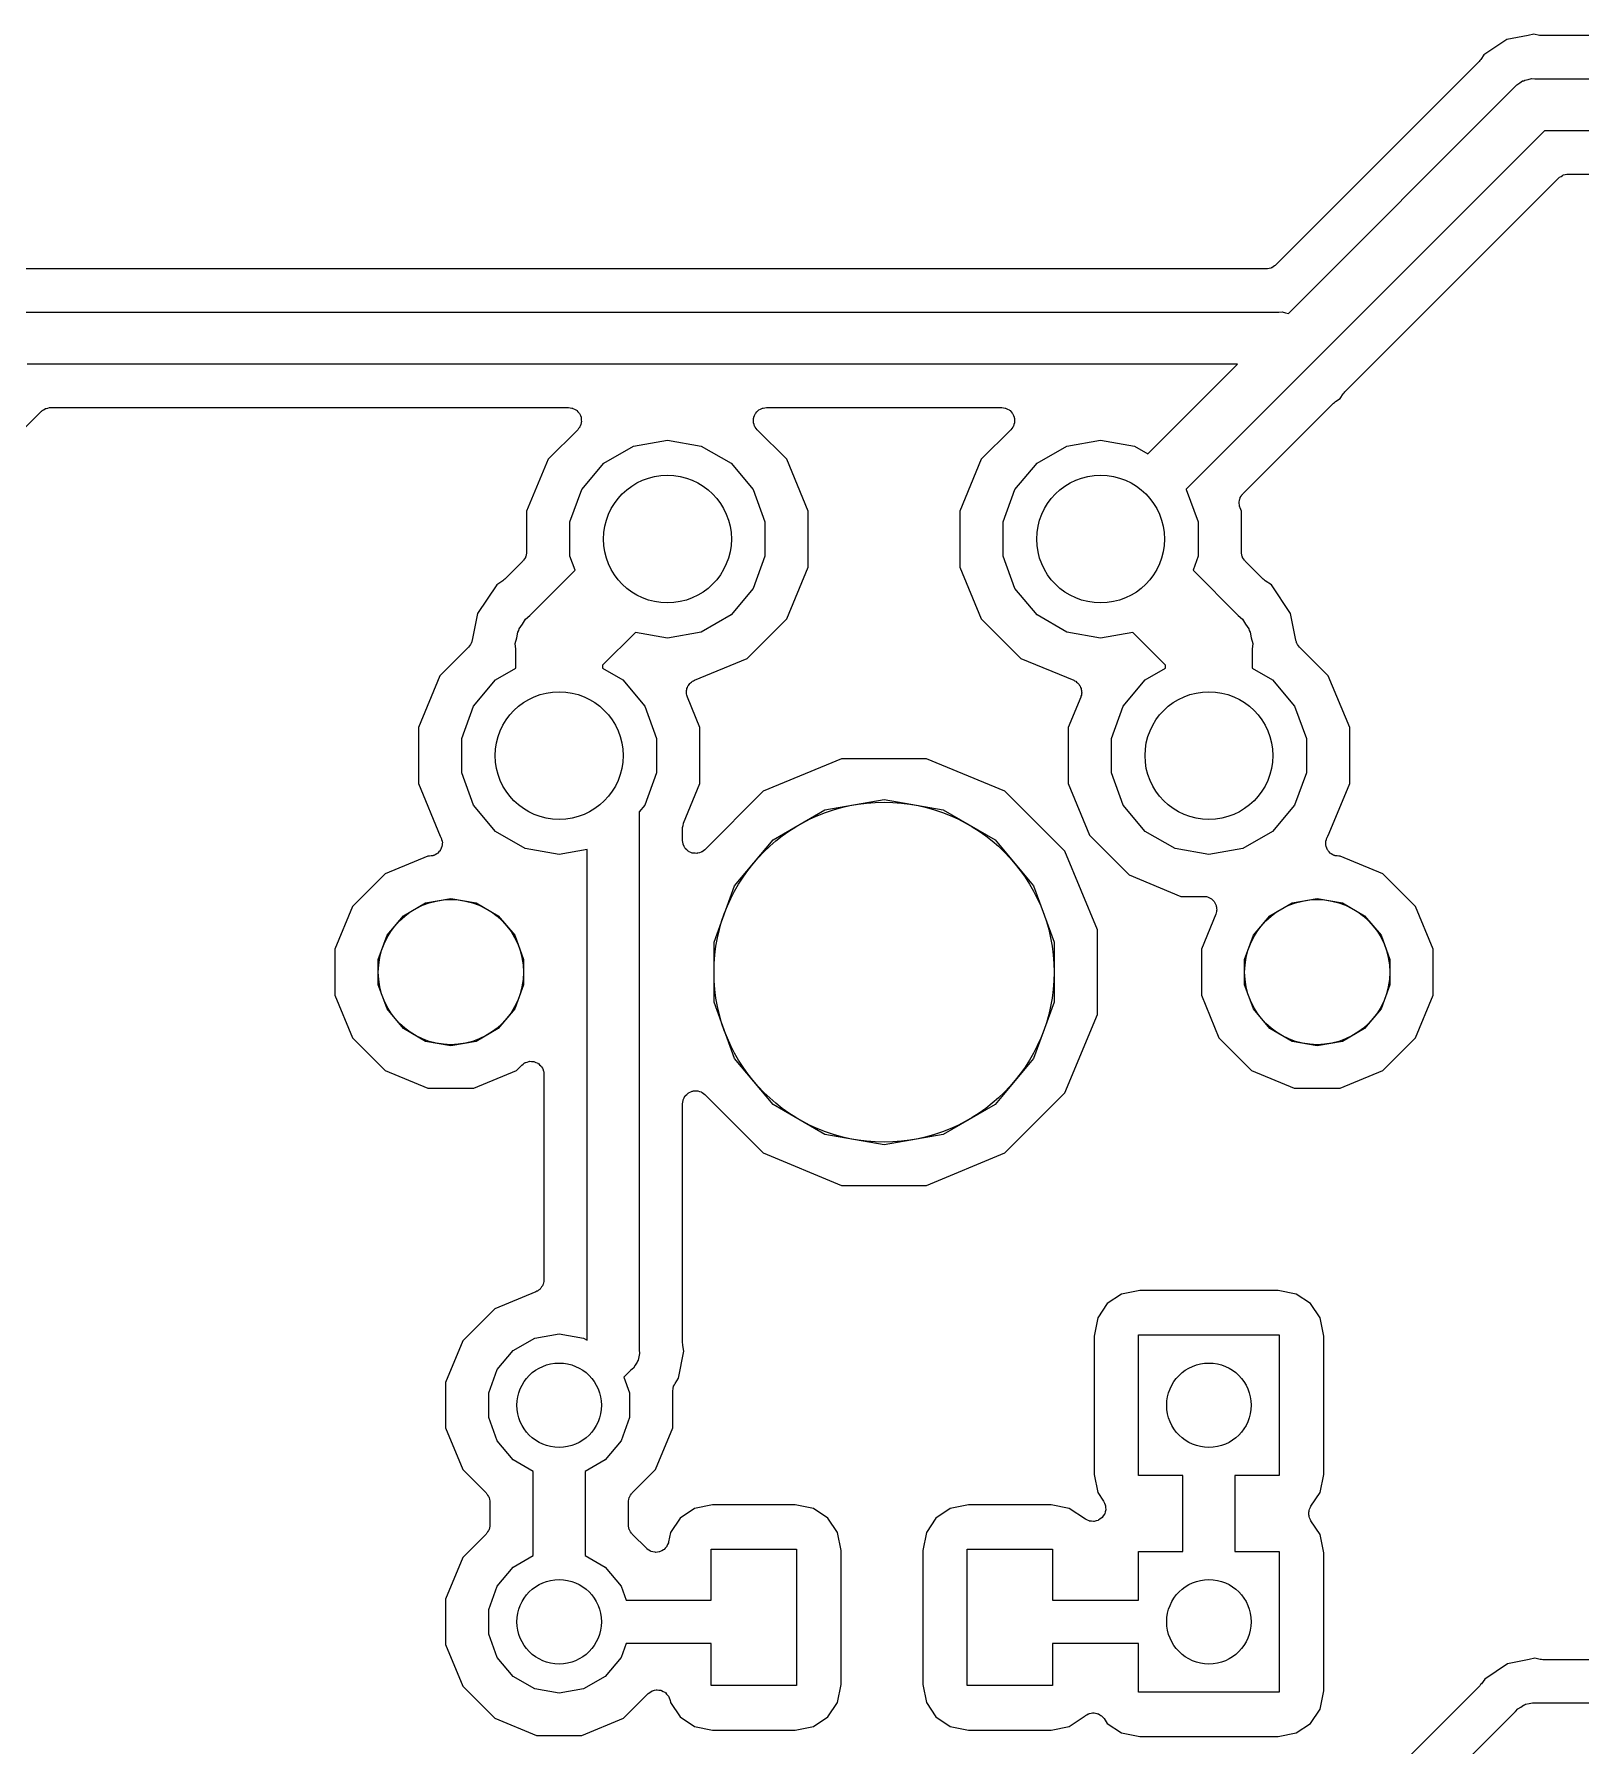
# Model space of a CAD drawing. Extents: x 24 to 196, y -189 to -31.
# Drawn here: x 81.47 to 99.61, y -74.17 to -54.1 of the extents above; entities that cross this region are included whole.
import ezdxf

# ---------------------------------------------------------------- set-up
doc = ezdxf.new("R2010")
doc.units = 0
doc.header["$MEASUREMENT"] = 0
doc.layers.add('BLACK', color=7, linetype='CONTINUOUS')

msp = doc.modelspace()

# ---------------------------------------------------------------- linework, layer by layer
at = {"layer": 'BLACK', "linetype": 'CONTINUOUS'}
for p, q in [((98.7429, -54.1619), (98.474, -54.3415)), ((98.9947, -54.1118), (98.7429, -54.1619)), ((99.06, -54.0988), (98.9947, -54.1118)), ((98.9947, -54.1118), (98.9947, -54.1118)), ((99.1253, -54.1118), (99.06, -54.0988)), ((99.1403, -54.1121), (99.1253, -54.1118)), ((99.1551, -54.1147), (99.1403, -54.1121)), ((116.745, -54.1147), (99.1551, -54.1147)), ((98.437, -54.3969), (98.4266, -54.4077)), ((98.474, -54.3415), (98.437, -54.3969)), ((98.418, -54.42), (96.0305, -56.8076)), ((98.4266, -54.4077), (98.418, -54.42)), ((96.1832, -57.3733), (98.8351, -54.7214)), ((98.8351, -54.7214), (98.8611, -54.6904)), ((98.8611, -54.6904), (98.8961, -54.6702)), ((98.8961, -54.6702), (98.9292, -54.647)), ((98.9292, -54.647), (98.9424, -54.6435)), ((98.9424, -54.6435), (98.9541, -54.6367)), ((98.9541, -54.6367), (98.994, -54.6296)), ((98.994, -54.6296), (99.033, -54.6192)), ((99.033, -54.6192), (99.0733, -54.6227)), ((99.0733, -54.6227), (116.8, -54.6227)), ((99.1863, -55.2323), (96.456, -57.9625)), ((116.104, -55.2323), (99.1863, -55.2323)), ((96.8445, -58.2925), (99.352, -55.7849)), ((99.352, -55.7849), (99.3575, -55.7811)), ((99.3575, -55.7811), (99.3618, -55.776)), ((99.3618, -55.776), (99.3791, -55.766)), ((99.3791, -55.766), (99.3954, -55.7546)), ((99.3954, -55.7546), (99.4019, -55.7528)), ((99.4019, -55.7528), (99.4077, -55.7495)), ((99.4077, -55.7495), (99.4273, -55.746)), ((99.4273, -55.746), (99.4465, -55.7409)), ((99.4465, -55.7409), (99.4532, -55.7415)), ((99.4532, -55.7415), (99.4598, -55.7403)), ((99.4598, -55.7403), (114.51, -55.7403)), ((96.025, -56.8114), (96.0207, -56.8165)), ((96.0305, -56.8076), (96.025, -56.8114)), ((95.9227, -56.8522), (81.3601, -56.8522)), ((95.9293, -56.851), (95.9227, -56.8522)), ((95.936, -56.8516), (95.9293, -56.851)), ((95.9552, -56.8465), (95.936, -56.8516)), ((95.9748, -56.843), (95.9552, -56.8465)), ((95.9806, -56.8397), (95.9748, -56.843)), ((95.9871, -56.8379), (95.9806, -56.8397)), ((96.0034, -56.8265), (95.9871, -56.8379)), ((96.0207, -56.8165), (96.0034, -56.8265)), ((81.2783, -57.3602), (96.0692, -57.3602)), ((96.0692, -57.3602), (96.1095, -57.3567)), ((96.1095, -57.3567), (96.1485, -57.3671)), ((96.1485, -57.3671), (96.1832, -57.3733)), ((95.5866, -57.9698), (81.3913, -57.9698)), ((94.5354, -59.021), (95.5866, -57.9698)), ((96.456, -57.9625), (94.9822, -59.4364)), ((96.456, -57.9625), (96.456, -57.9625)), ((96.71, -58.427), (96.7223, -58.4184)), ((96.7223, -58.4184), (96.7331, -58.408)), ((96.7331, -58.408), (96.7885, -58.371)), ((96.7885, -58.371), (96.8255, -58.3156)), ((96.8255, -58.3156), (96.8359, -58.3048)), ((96.8359, -58.3048), (96.8445, -58.2925)), ((77.8956, -62.1838), (81.557, -58.5224)), ((81.557, -58.5224), (81.5625, -58.5186)), ((81.5625, -58.5186), (81.5668, -58.5135)), ((81.5668, -58.5135), (81.5841, -58.5035)), ((81.5841, -58.5035), (81.6004, -58.4921)), ((81.6004, -58.4921), (81.6069, -58.4903)), ((81.6069, -58.4903), (81.6127, -58.487)), ((81.6127, -58.487), (81.6323, -58.4835)), ((81.6323, -58.4835), (81.6515, -58.4784)), ((81.6515, -58.4784), (81.6582, -58.479)), ((81.6582, -58.479), (81.6648, -58.4778)), ((81.6648, -58.4778), (87.7396, -58.4778)), ((87.7396, -58.4778), (87.7592, -58.4813)), ((87.7592, -58.4813), (87.779, -58.483)), ((87.779, -58.483), (87.7851, -58.4858)), ((87.7851, -58.4858), (87.7917, -58.487)), ((87.7917, -58.487), (87.809, -58.4969)), ((87.809, -58.4969), (87.827, -58.5054)), ((87.827, -58.5054), (87.8318, -58.5101)), ((87.8318, -58.5101), (87.8376, -58.5135)), ((87.8376, -58.5135), (87.8504, -58.5287)), ((87.8504, -58.5287), (87.8644, -58.5428)), ((87.8644, -58.5428), (87.8673, -58.5489)), ((87.8673, -58.5489), (87.8716, -58.554)), ((87.8716, -58.554), (87.8784, -58.5727)), ((87.8784, -58.5727), (87.8868, -58.5908)), ((87.8868, -58.5908), (87.8874, -58.5974)), ((87.8874, -58.5974), (87.8897, -58.6037)), ((87.8897, -58.6037), (87.8897, -58.6237)), ((89.9103, -58.6037), (89.9126, -58.5974)), ((89.9103, -58.6237), (89.9103, -58.6037)), ((89.9126, -58.5974), (89.9132, -58.5908)), ((89.9132, -58.5908), (89.9216, -58.5727)), ((89.9216, -58.5727), (89.9284, -58.554)), ((89.9284, -58.554), (89.9327, -58.5489)), ((89.9327, -58.5489), (89.9356, -58.5428)), ((89.9356, -58.5428), (89.9496, -58.5287)), ((89.9496, -58.5287), (89.9624, -58.5135)), ((89.9624, -58.5135), (89.9682, -58.5101)), ((89.9682, -58.5101), (89.973, -58.5054)), ((89.973, -58.5054), (89.991, -58.4969)), ((89.991, -58.4969), (90.0083, -58.487)), ((90.0083, -58.487), (90.0149, -58.4858)), ((90.0149, -58.4858), (90.0209, -58.483)), ((90.0209, -58.483), (90.0408, -58.4813)), ((90.0408, -58.4813), (90.0604, -58.4778)), ((90.0604, -58.4778), (92.8196, -58.4778)), ((92.8196, -58.4778), (92.8392, -58.4813)), ((92.8392, -58.4813), (92.859, -58.483)), ((92.859, -58.483), (92.8651, -58.4858)), ((92.8651, -58.4858), (92.8717, -58.487)), ((92.8717, -58.487), (92.889, -58.4969)), ((92.889, -58.4969), (92.907, -58.5054)), ((92.907, -58.5054), (92.9118, -58.5101)), ((92.9118, -58.5101), (92.9176, -58.5135)), ((92.9176, -58.5135), (92.9304, -58.5287)), ((92.9304, -58.5287), (92.9444, -58.5428)), ((92.9444, -58.5428), (92.9473, -58.5489)), ((92.9473, -58.5489), (92.9516, -58.554)), ((92.9516, -58.554), (92.9584, -58.5727)), ((92.9584, -58.5727), (92.9668, -58.5908)), ((92.9668, -58.5908), (92.9674, -58.5974)), ((92.9674, -58.5974), (92.9697, -58.6037)), ((92.9697, -58.6037), (92.9697, -58.6237)), ((95.6486, -59.4884), (96.71, -58.427)), ((87.8474, -58.738), (87.5003, -59.085)), ((87.8588, -58.7217), (87.8474, -58.738)), ((87.8716, -58.7064), (87.8588, -58.7217)), ((87.8739, -58.7001), (87.8716, -58.7064)), ((87.8777, -58.6946), (87.8739, -58.7001)), ((87.8829, -58.6754), (87.8777, -58.6946)), ((87.8897, -58.6567), (87.8829, -58.6754)), ((87.8897, -58.6237), (87.8914, -58.6435)), ((87.8914, -58.6435), (87.8897, -58.65)), ((87.8897, -58.65), (87.8897, -58.6567)), ((89.9086, -58.6435), (89.9103, -58.6237)), ((89.9103, -58.65), (89.9086, -58.6435)), ((89.9103, -58.6567), (89.9103, -58.65)), ((89.9171, -58.6754), (89.9103, -58.6567)), ((89.9223, -58.6946), (89.9171, -58.6754)), ((89.9261, -58.7001), (89.9223, -58.6946)), ((89.9284, -58.7064), (89.9261, -58.7001)), ((89.9412, -58.7217), (89.9284, -58.7064)), ((89.9526, -58.738), (89.9412, -58.7217)), ((90.2997, -59.085), (89.9526, -58.738)), ((92.9274, -58.738), (92.5803, -59.085)), ((92.9388, -58.7217), (92.9274, -58.738)), ((92.9516, -58.7064), (92.9388, -58.7217)), ((92.9539, -58.7001), (92.9516, -58.7064)), ((92.9577, -58.6946), (92.9539, -58.7001)), ((92.9629, -58.6754), (92.9577, -58.6946)), ((92.9697, -58.6567), (92.9629, -58.6754)), ((92.9697, -58.6237), (92.9714, -58.6435)), ((92.9714, -58.6435), (92.9697, -58.65)), ((92.9697, -58.65), (92.9697, -58.6567)), ((88.154, -59.1311), (88.503, -58.9296)), ((88.503, -58.9296), (88.9, -58.8596)), ((88.9, -58.8596), (89.297, -58.9296)), ((89.297, -58.9296), (89.646, -59.1311)), ((93.234, -59.1311), (93.583, -58.9296)), ((93.583, -58.9296), (93.98, -58.8596)), ((93.98, -58.8596), (94.377, -58.9296)), ((94.377, -58.9296), (94.5354, -59.021)), ((87.5003, -59.085), (87.249, -59.6918)), ((87.8949, -59.4399), (88.154, -59.1311)), ((89.646, -59.1311), (89.9051, -59.4399)), ((90.551, -59.6918), (90.2997, -59.085)), ((92.5803, -59.085), (92.329, -59.6918)), ((92.9749, -59.4399), (93.234, -59.1311)), ((87.757, -59.8187), (87.8949, -59.4399)), ((89.9051, -59.4399), (90.043, -59.8187)), ((92.837, -59.8187), (92.9749, -59.4399)), ((94.9822, -59.4364), (94.9851, -59.4399)), ((94.9851, -59.4399), (95.123, -59.8187)), ((95.6041, -59.6028), (95.6054, -59.5929)), ((95.6077, -59.619), (95.6041, -59.6028)), ((95.6045, -59.5829), (95.6088, -59.5668)), ((95.6054, -59.5929), (95.6045, -59.5829)), ((95.6091, -59.6356), (95.6077, -59.619)), ((95.6088, -59.5668), (95.611, -59.5503)), ((95.611, -59.5503), (95.6156, -59.5414)), ((95.6156, -59.5414), (95.6182, -59.5317)), ((95.6182, -59.5317), (95.6278, -59.5181)), ((95.6278, -59.5181), (95.6354, -59.5034)), ((95.6354, -59.5034), (95.6428, -59.4966)), ((95.6428, -59.4966), (95.6486, -59.4884)), ((87.249, -59.6918), (87.249, -60.1712)), ((87.757, -60.2217), (87.757, -59.8187)), ((90.043, -59.8187), (90.043, -60.2217)), ((90.551, -60.3486), (90.551, -59.6918)), ((92.329, -59.6918), (92.329, -60.3486)), ((92.837, -60.2217), (92.837, -59.8187)), ((95.123, -59.8187), (95.123, -60.2217)), ((95.6134, -59.6447), (95.6091, -59.6356)), ((95.6155, -59.6545), (95.6134, -59.6447)), ((95.631, -59.6918), (95.6155, -59.6545)), ((95.631, -60.1712), (95.631, -59.6918)), ((87.2398, -60.2234), (87.2365, -60.2292)), ((87.2433, -60.2037), (87.2398, -60.2234)), ((87.2484, -60.1845), (87.2433, -60.2037)), ((87.249, -60.1712), (87.2478, -60.1778)), ((87.2478, -60.1778), (87.2484, -60.1845)), ((87.8165, -60.3853), (87.757, -60.2217)), ((90.043, -60.2217), (89.9051, -60.6005)), ((92.9749, -60.6005), (92.837, -60.2217)), ((95.123, -60.2217), (95.0635, -60.3853)), ((95.6322, -60.1778), (95.631, -60.1712)), ((95.6316, -60.1845), (95.6322, -60.1778)), ((95.6367, -60.2037), (95.6316, -60.1845)), ((95.6402, -60.2234), (95.6367, -60.2037)), ((95.6435, -60.2292), (95.6402, -60.2234)), ((87.2044, -60.279), (86.993, -60.4904)), ((87.2082, -60.2735), (87.2044, -60.279)), ((87.2133, -60.2692), (87.2082, -60.2735)), ((87.2233, -60.252), (87.2133, -60.2692)), ((87.2347, -60.2356), (87.2233, -60.252)), ((87.2365, -60.2292), (87.2347, -60.2356)), ((87.2865, -60.9153), (87.8165, -60.3853)), ((90.2997, -60.9554), (90.551, -60.3486)), ((92.329, -60.3486), (92.5803, -60.9554)), ((95.0635, -60.3853), (95.5935, -60.9153)), ((95.6453, -60.2356), (95.6435, -60.2292)), ((95.6567, -60.2519), (95.6453, -60.2356)), ((95.6667, -60.2692), (95.6567, -60.2519)), ((95.6718, -60.2735), (95.6667, -60.2692)), ((95.6756, -60.279), (95.6718, -60.2735)), ((95.8871, -60.4904), (95.6756, -60.279)), ((86.8975, -60.5577), (86.673, -60.8938)), ((86.9699, -60.5094), (86.8975, -60.5577)), ((86.9807, -60.499), (86.9699, -60.5094)), ((86.993, -60.4904), (86.9807, -60.499)), ((89.9051, -60.6005), (89.646, -60.9093)), ((93.234, -60.9093), (92.9749, -60.6005)), ((95.8993, -60.499), (95.8871, -60.4904)), ((95.9101, -60.5094), (95.8993, -60.499)), ((95.9825, -60.5577), (95.9101, -60.5094)), ((96.207, -60.8938), (95.9825, -60.5577)), ((86.673, -60.8938), (86.6111, -61.2049)), ((87.1625, -61.0722), (87.2011, -61.017)), ((87.2011, -61.017), (87.2348, -60.9586)), ((87.2348, -60.9586), (87.2865, -60.9153)), ((89.646, -60.9093), (89.297, -61.1108)), ((89.8352, -61.4199), (90.2997, -60.9554)), ((92.5803, -60.9554), (93.0448, -61.4199)), ((93.583, -61.1108), (93.234, -60.9093)), ((95.5935, -60.9153), (95.6452, -60.9586)), ((95.6452, -60.9586), (95.6789, -61.017)), ((95.6789, -61.017), (95.7175, -61.0722)), ((96.2689, -61.2049), (96.207, -60.8938)), ((86.6048, -61.2273), (86.602, -61.2322)), ((86.6062, -61.2192), (86.6048, -61.2273)), ((86.6103, -61.2087), (86.6062, -61.2192)), ((86.6111, -61.2049), (86.6103, -61.2087)), ((87.1161, -61.2452), (87.1336, -61.1802)), ((87.1336, -61.1802), (87.1453, -61.1138)), ((87.1453, -61.1138), (87.1566, -61.0941)), ((87.1566, -61.0941), (87.1625, -61.0722)), ((88.5241, -61.1145), (88.138, -61.5006)), ((88.9, -61.1808), (88.5241, -61.1145)), ((89.297, -61.1108), (88.9, -61.1808)), ((93.98, -61.1808), (93.583, -61.1108)), ((94.3559, -61.1145), (93.98, -61.1808)), ((94.742, -61.5006), (94.3559, -61.1145)), ((95.7175, -61.0722), (95.7234, -61.0941)), ((95.7234, -61.0941), (95.7347, -61.1138)), ((95.7347, -61.1138), (95.7464, -61.1802)), ((95.7464, -61.1802), (95.7639, -61.2452)), ((96.2697, -61.2087), (96.2689, -61.2049)), ((96.2738, -61.2192), (96.2697, -61.2087)), ((96.2752, -61.2272), (96.2738, -61.2192)), ((96.278, -61.2322), (96.2752, -61.2272)), ((86.5686, -61.2867), (86.2303, -61.625)), ((86.5779, -61.2735), (86.5686, -61.2867)), ((86.5783, -61.2731), (86.5779, -61.2735)), ((86.5792, -61.2717), (86.5783, -61.2731)), ((86.5911, -61.258), (86.5792, -61.2717)), ((86.5942, -61.2502), (86.5911, -61.258)), ((86.599, -61.2434), (86.5942, -61.2502)), ((86.602, -61.2322), (86.599, -61.2434)), ((87.122, -61.3124), (87.1161, -61.2452)), ((87.122, -61.5337), (87.122, -61.3124)), ((89.2159, -61.6764), (89.8352, -61.4199)), ((93.0448, -61.4199), (93.6641, -61.6764)), ((95.7639, -61.2452), (95.758, -61.3124)), ((95.758, -61.3124), (95.758, -61.5337)), ((96.281, -61.2434), (96.278, -61.2322)), ((96.2858, -61.2502), (96.281, -61.2434)), ((96.2889, -61.258), (96.2858, -61.2502)), ((96.3008, -61.2717), (96.2889, -61.258)), ((96.3017, -61.2731), (96.3008, -61.2717)), ((96.3021, -61.2735), (96.3017, -61.2731)), ((96.3114, -61.2867), (96.3021, -61.2735)), ((96.6497, -61.625), (96.3114, -61.2867)), ((86.2303, -61.625), (85.979, -62.2318)), ((86.884, -61.6711), (87.122, -61.5337)), ((88.138, -61.5006), (88.138, -61.5337)), ((88.138, -61.5337), (88.376, -61.6711)), ((94.504, -61.6711), (94.742, -61.5337)), ((94.742, -61.5337), (94.742, -61.5006)), ((95.758, -61.5337), (95.996, -61.6711)), ((96.901, -62.2318), (96.6497, -61.625)), ((86.6249, -61.9799), (86.884, -61.6711)), ((88.376, -61.6711), (88.6351, -61.9799)), ((89.122, -61.8238), (89.1237, -61.8106)), ((89.1248, -61.8368), (89.122, -61.8238)), ((89.1231, -61.7973), (89.1271, -61.7846)), ((89.1237, -61.8106), (89.1231, -61.7973)), ((89.1271, -61.7846), (89.1289, -61.7714)), ((89.1289, -61.7714), (89.135, -61.7595)), ((89.135, -61.7595), (89.139, -61.7468)), ((89.139, -61.7468), (89.1472, -61.7362)), ((89.1472, -61.7362), (89.1533, -61.7244)), ((89.1533, -61.7244), (89.1631, -61.7154)), ((89.1631, -61.7154), (89.1713, -61.7048)), ((89.1713, -61.7048), (89.1825, -61.6977)), ((89.1825, -61.6977), (89.1923, -61.6886)), ((89.1923, -61.6886), (89.2047, -61.6835)), ((89.2047, -61.6835), (89.2159, -61.6764)), ((93.6641, -61.6764), (93.6753, -61.6835)), ((93.6753, -61.6835), (93.6877, -61.6886)), ((93.6877, -61.6886), (93.6975, -61.6977)), ((93.6975, -61.6977), (93.7087, -61.7048)), ((93.7087, -61.7048), (93.7169, -61.7154)), ((93.7169, -61.7154), (93.7267, -61.7244)), ((93.7267, -61.7244), (93.7328, -61.7362)), ((93.7328, -61.7362), (93.741, -61.7468)), ((93.741, -61.7468), (93.745, -61.7595)), ((93.745, -61.7595), (93.7511, -61.7714)), ((93.7511, -61.7714), (93.7529, -61.7846)), ((93.7529, -61.7846), (93.7569, -61.7973)), ((93.758, -61.8238), (93.7552, -61.8368)), ((93.7569, -61.7973), (93.7563, -61.8106)), ((93.7563, -61.8106), (93.758, -61.8238)), ((94.2449, -61.9799), (94.504, -61.6711)), ((95.996, -61.6711), (96.2551, -61.9799)), ((86.487, -62.3587), (86.6249, -61.9799)), ((88.6351, -61.9799), (88.773, -62.3587)), ((89.1254, -61.8502), (89.1248, -61.8368)), ((89.1305, -61.8625), (89.1254, -61.8502)), ((89.1334, -61.8755), (89.1305, -61.8625)), ((89.281, -62.2318), (89.1334, -61.8755)), ((93.7466, -61.8755), (93.599, -62.2318)), ((93.7495, -61.8625), (93.7466, -61.8755)), ((93.7546, -61.8502), (93.7495, -61.8625)), ((93.7552, -61.8368), (93.7546, -61.8502)), ((94.107, -62.3587), (94.2449, -61.9799)), ((96.2551, -61.9799), (96.393, -62.3587)), ((85.979, -62.2318), (85.979, -62.8886)), ((89.281, -62.8886), (89.281, -62.2318)), ((93.599, -62.2318), (93.599, -62.8886)), ((96.901, -62.8886), (96.901, -62.2318)), ((86.487, -62.7617), (86.487, -62.3587)), ((88.773, -62.3587), (88.773, -62.7617)), ((94.107, -62.7617), (94.107, -62.3587)), ((96.393, -62.3587), (96.393, -62.7617)), ((90.9423, -62.5983), (90.0228, -62.9792)), ((91.9377, -62.5983), (90.9423, -62.5983)), ((92.8572, -62.9792), (91.9377, -62.5983)), ((86.6249, -63.1405), (86.487, -62.7617)), ((88.773, -62.7617), (88.6351, -63.1405)), ((94.2449, -63.1405), (94.107, -62.7617)), ((96.393, -62.7617), (96.2551, -63.1405)), ((85.979, -62.8886), (86.2348, -63.5062)), ((89.0894, -63.3512), (89.281, -62.8886)), ((90.0228, -62.9792), (89.338, -63.664)), ((93.561, -63.683), (92.8572, -62.9792)), ((93.599, -62.8886), (93.8503, -63.4954)), ((96.6607, -63.4687), (96.901, -62.8886)), ((86.884, -63.4493), (86.6249, -63.1405)), ((88.6351, -63.1405), (88.5698, -63.2184)), ((88.5698, -63.2184), (88.5698, -69.5319)), ((90.1386, -63.5492), (90.7475, -63.1976)), ((90.7475, -63.1976), (91.44, -63.0755)), ((91.44, -63.0755), (92.1325, -63.1976)), ((92.1325, -63.1976), (92.7414, -63.5492)), ((94.504, -63.4493), (94.2449, -63.1405)), ((96.2551, -63.1405), (95.996, -63.4493)), ((89.0778, -63.4095), (89.0784, -63.4062)), ((89.0778, -63.5563), (89.0778, -63.4095)), ((89.0779, -63.4028), (89.083, -63.3802)), ((89.0784, -63.4062), (89.0779, -63.4028)), ((89.083, -63.3802), (89.087, -63.3574)), ((89.087, -63.3574), (89.0887, -63.3544)), ((89.0887, -63.3544), (89.0894, -63.3512)), ((86.2348, -63.5062), (86.2403, -63.5127)), ((86.2403, -63.5127), (86.2426, -63.519)), ((86.2426, -63.519), (86.2464, -63.5245)), ((86.2464, -63.5245), (86.2516, -63.5437)), ((86.2555, -63.6283), (86.2471, -63.6464)), ((86.2516, -63.5437), (86.2584, -63.5624)), ((86.2561, -63.6217), (86.2555, -63.6283)), ((86.2584, -63.6154), (86.2561, -63.6217)), ((86.2584, -63.5624), (86.2584, -63.5691)), ((86.2584, -63.5691), (86.2601, -63.5756)), ((86.2601, -63.5756), (86.2584, -63.5954)), ((86.2584, -63.5954), (86.2584, -63.6154)), ((87.233, -63.6508), (86.884, -63.4493)), ((89.0813, -63.5759), (89.0778, -63.5563)), ((89.083, -63.5957), (89.0813, -63.5759)), ((89.0858, -63.6018), (89.083, -63.5957)), ((89.087, -63.6084), (89.0858, -63.6018)), ((89.0969, -63.6256), (89.087, -63.6084)), ((89.1054, -63.6437), (89.0969, -63.6256)), ((89.6866, -64.0879), (90.1386, -63.5492)), ((92.7414, -63.5492), (93.1934, -64.0879)), ((93.8503, -63.4954), (94.3148, -63.9599)), ((94.853, -63.6508), (94.504, -63.4493)), ((95.996, -63.4493), (95.647, -63.6508)), ((96.6199, -63.5756), (96.6216, -63.5691)), ((96.6216, -63.5954), (96.6199, -63.5756)), ((96.6216, -63.5624), (96.6284, -63.5437)), ((96.6216, -63.5691), (96.6216, -63.5624)), ((96.6216, -63.6154), (96.6216, -63.5954)), ((96.6239, -63.6217), (96.6216, -63.6154)), ((96.6245, -63.6283), (96.6239, -63.6217)), ((96.6329, -63.6464), (96.6245, -63.6283)), ((96.6284, -63.5437), (96.6336, -63.5245)), ((96.6336, -63.5245), (96.6374, -63.519)), ((96.6374, -63.519), (96.6397, -63.5127)), ((96.6397, -63.5127), (96.6452, -63.5062)), ((96.6452, -63.5062), (96.6607, -63.4687)), ((96.6607, -63.4687), (96.6607, -63.4687)), ((86.0897, -63.7413), (85.5902, -63.9482)), ((86.1083, -63.7413), (86.0897, -63.7413)), ((86.1279, -63.7378), (86.1083, -63.7413)), ((86.1478, -63.7361), (86.1279, -63.7378)), ((86.1538, -63.7333), (86.1478, -63.7361)), ((86.1604, -63.7321), (86.1538, -63.7333)), ((86.1777, -63.7222), (86.1604, -63.7321)), ((86.1957, -63.7137), (86.1777, -63.7222)), ((86.2005, -63.709), (86.1957, -63.7137)), ((86.2063, -63.7056), (86.2005, -63.709)), ((86.2191, -63.6904), (86.2063, -63.7056)), ((86.2331, -63.6763), (86.2191, -63.6904)), ((86.236, -63.6702), (86.2331, -63.6763)), ((86.2403, -63.6651), (86.236, -63.6702)), ((86.2471, -63.6464), (86.2403, -63.6651)), ((87.63, -63.7208), (87.233, -63.6508)), ((87.9602, -63.6626), (87.63, -63.7208)), ((87.9602, -69.4176), (87.9602, -63.6626)), ((89.1101, -63.6484), (89.1054, -63.6437)), ((89.1135, -63.6542), (89.1101, -63.6484)), ((89.1287, -63.667), (89.1135, -63.6542)), ((89.1428, -63.6811), (89.1287, -63.667)), ((89.1489, -63.6839), (89.1428, -63.6811)), ((89.154, -63.6882), (89.1489, -63.6839)), ((89.1727, -63.695), (89.154, -63.6882)), ((89.1908, -63.7035), (89.1727, -63.695)), ((89.1974, -63.704), (89.1908, -63.7035)), ((89.2037, -63.7063), (89.1974, -63.704)), ((89.2237, -63.7063), (89.2037, -63.7063)), ((89.2435, -63.7081), (89.2237, -63.7063)), ((89.25, -63.7063), (89.2435, -63.7081)), ((89.2567, -63.7063), (89.25, -63.7063)), ((89.2754, -63.6995), (89.2567, -63.7063)), ((89.2946, -63.6944), (89.2754, -63.6995)), ((89.3001, -63.6905), (89.2946, -63.6944)), ((89.3064, -63.6882), (89.3001, -63.6905)), ((89.3217, -63.6754), (89.3064, -63.6882)), ((89.338, -63.664), (89.3217, -63.6754)), ((93.9419, -64.6025), (93.561, -63.683)), ((95.25, -63.7208), (94.853, -63.6508)), ((95.647, -63.6508), (95.25, -63.7208)), ((96.6397, -63.6651), (96.6329, -63.6464)), ((96.644, -63.6702), (96.6397, -63.6651)), ((96.6469, -63.6763), (96.644, -63.6702)), ((96.6609, -63.6904), (96.6469, -63.6763)), ((96.6737, -63.7056), (96.6609, -63.6904)), ((96.6795, -63.709), (96.6737, -63.7056)), ((96.6843, -63.7137), (96.6795, -63.709)), ((96.7023, -63.7222), (96.6843, -63.7137)), ((96.7196, -63.7321), (96.7023, -63.7222)), ((96.7262, -63.7333), (96.7196, -63.7321)), ((96.7322, -63.7361), (96.7262, -63.7333)), ((96.7521, -63.7378), (96.7322, -63.7361)), ((96.7717, -63.7413), (96.7521, -63.7378)), ((96.7903, -63.7413), (96.7717, -63.7413)), ((97.2898, -63.9482), (96.7903, -63.7413)), ((85.5902, -63.9482), (85.208, -64.3304)), ((94.3148, -63.9599), (94.9216, -64.2112)), ((97.672, -64.3304), (97.2898, -63.9482)), ((86.0645, -64.2883), (86.36, -64.2362)), ((86.36, -64.2362), (86.6555, -64.2883)), ((89.4461, -64.7486), (89.6866, -64.0879)), ((93.1934, -64.0879), (93.4339, -64.7486)), ((94.9216, -64.2112), (95.1893, -64.2112)), ((95.1893, -64.2112), (95.2057, -64.2141)), ((95.2057, -64.2141), (95.2223, -64.2148)), ((95.2223, -64.2148), (95.2315, -64.2186)), ((95.2315, -64.2186), (95.2414, -64.2204)), ((95.2414, -64.2204), (95.2558, -64.2287)), ((95.2558, -64.2287), (95.2712, -64.2351)), ((95.2712, -64.2351), (95.2786, -64.2418)), ((95.2786, -64.2418), (95.2873, -64.2469)), ((96.2245, -64.2883), (96.52, -64.2362)), ((96.52, -64.2362), (96.8155, -64.2883)), ((85.208, -64.3304), (85.0011, -64.8299)), ((85.6117, -64.6682), (85.8046, -64.4383)), ((85.8046, -64.4383), (86.0645, -64.2883)), ((86.6555, -64.2883), (86.9154, -64.4383)), ((86.9154, -64.4383), (87.1083, -64.6682)), ((95.3301, -64.4219), (95.1611, -64.8299)), ((95.2873, -64.2469), (95.2979, -64.2596)), ((95.2979, -64.2596), (95.3102, -64.2708)), ((95.3102, -64.2708), (95.3148, -64.2797)), ((95.3148, -64.2797), (95.3213, -64.2874)), ((95.3213, -64.2874), (95.327, -64.303)), ((95.327, -64.303), (95.3346, -64.3178)), ((95.3337, -64.4057), (95.3301, -64.4219)), ((95.3394, -64.3901), (95.3337, -64.4057)), ((95.3346, -64.3178), (95.3359, -64.3277)), ((95.3359, -64.3277), (95.3394, -64.3371)), ((95.3394, -64.3371), (95.3394, -64.3538)), ((95.3394, -64.3538), (95.3415, -64.3702)), ((95.3415, -64.3702), (95.3394, -64.38)), ((95.3394, -64.38), (95.3394, -64.3901)), ((95.7717, -64.6682), (95.9646, -64.4383)), ((95.9646, -64.4383), (96.2245, -64.2883)), ((96.8155, -64.2883), (97.0754, -64.4383)), ((97.0754, -64.4383), (97.2683, -64.6682)), ((97.8789, -64.8299), (97.672, -64.3304)), ((93.9419, -65.5979), (93.9419, -64.6025)), ((85.0011, -64.8299), (85.0011, -65.3705)), ((85.5091, -64.9502), (85.6117, -64.6682)), ((87.1083, -64.6682), (87.2109, -64.9502)), ((89.4461, -65.4518), (89.4461, -64.7486)), ((93.4339, -64.7486), (93.4339, -65.4518)), ((95.1611, -64.8299), (95.1611, -65.3705)), ((95.6691, -64.9502), (95.7717, -64.6682)), ((97.2683, -64.6682), (97.3709, -64.9502)), ((97.8789, -65.3705), (97.8789, -64.8299)), ((85.5091, -65.2502), (85.5091, -64.9502)), ((87.2109, -64.9502), (87.2109, -65.2502)), ((95.6691, -65.2502), (95.6691, -64.9502)), ((97.3709, -64.9502), (97.3709, -65.2502)), ((85.0011, -65.3705), (85.208, -65.87)), ((85.6117, -65.5322), (85.5091, -65.2502)), ((87.2109, -65.2502), (87.1083, -65.5322)), ((95.1611, -65.3705), (95.368, -65.87)), ((95.7717, -65.5322), (95.6691, -65.2502)), ((97.3709, -65.2502), (97.2683, -65.5322)), ((97.672, -65.87), (97.8789, -65.3705)), ((85.8046, -65.7621), (85.6117, -65.5322)), ((87.1083, -65.5322), (86.9154, -65.7621)), ((89.6866, -66.1125), (89.4461, -65.4518)), ((93.4339, -65.4518), (93.1934, -66.1125)), ((93.561, -66.5174), (93.9419, -65.5979)), ((95.9646, -65.7621), (95.7717, -65.5322)), ((97.2683, -65.5322), (97.0754, -65.7621)), ((86.0645, -65.9121), (85.8046, -65.7621)), ((86.9154, -65.7621), (86.6555, -65.9121)), ((96.2245, -65.9121), (95.9646, -65.7621)), ((97.0754, -65.7621), (96.8155, -65.9121)), ((85.208, -65.87), (85.5902, -66.2522)), ((86.36, -65.9642), (86.0645, -65.9121)), ((86.6555, -65.9121), (86.36, -65.9642)), ((95.368, -65.87), (95.7502, -66.2522)), ((96.52, -65.9642), (96.2245, -65.9121)), ((96.8155, -65.9121), (96.52, -65.9642)), ((97.2898, -66.2522), (97.672, -65.87)), ((87.1298, -66.2522), (87.192, -66.1899)), ((87.192, -66.1899), (87.2083, -66.1785)), ((87.2083, -66.1785), (87.2236, -66.1657)), ((87.2236, -66.1657), (87.2299, -66.1634)), ((87.2299, -66.1634), (87.2354, -66.1596)), ((87.2354, -66.1596), (87.2546, -66.1544)), ((87.2546, -66.1544), (87.2733, -66.1476)), ((87.2733, -66.1476), (87.28, -66.1476)), ((87.28, -66.1476), (87.2865, -66.1459)), ((87.2865, -66.1459), (87.3063, -66.1476)), ((87.3063, -66.1476), (87.3263, -66.1476)), ((87.3263, -66.1476), (87.3326, -66.1499)), ((87.3326, -66.1499), (87.3392, -66.1505)), ((87.3392, -66.1505), (87.3573, -66.1589)), ((87.3573, -66.1589), (87.376, -66.1657)), ((87.376, -66.1657), (87.3811, -66.17)), ((87.3811, -66.17), (87.3872, -66.1729)), ((87.3872, -66.1729), (87.4013, -66.1869)), ((87.4013, -66.1869), (87.4165, -66.1997)), ((87.4165, -66.1997), (87.4199, -66.2055)), ((87.4199, -66.2055), (87.4246, -66.2103)), ((87.4246, -66.2103), (87.4331, -66.2283)), ((87.4331, -66.2283), (87.443, -66.2456)), ((87.443, -66.2456), (87.4442, -66.2522)), ((90.1386, -66.6512), (89.6866, -66.1125)), ((93.1934, -66.1125), (92.7414, -66.6512)), ((85.5902, -66.2522), (86.0897, -66.4591)), ((86.6303, -66.4591), (87.1298, -66.2522)), ((87.4442, -66.2522), (87.447, -66.2583)), ((87.447, -66.2583), (87.4487, -66.2781)), ((87.4487, -66.2781), (87.4522, -66.2977)), ((87.4522, -66.2977), (87.4522, -68.7086)), ((95.7502, -66.2522), (96.2497, -66.4591)), ((96.7903, -66.4591), (97.2898, -66.2522)), ((86.0897, -66.4591), (86.6303, -66.4591)), ((89.0778, -66.6441), (89.0813, -66.6245)), ((89.0778, -69.4501), (89.0778, -66.6441)), ((89.0813, -66.6245), (89.083, -66.6047)), ((89.083, -66.6047), (89.0858, -66.5986)), ((89.0858, -66.5986), (89.087, -66.592)), ((89.087, -66.592), (89.0969, -66.5748)), ((89.0969, -66.5748), (89.1054, -66.5567)), ((89.1054, -66.5567), (89.1101, -66.552)), ((89.1101, -66.552), (89.1135, -66.5462)), ((89.1135, -66.5462), (89.1287, -66.5334)), ((89.1287, -66.5334), (89.1428, -66.5193)), ((89.1428, -66.5193), (89.1489, -66.5165)), ((89.1489, -66.5165), (89.154, -66.5122)), ((89.154, -66.5122), (89.1727, -66.5054)), ((89.1727, -66.5054), (89.1908, -66.4969)), ((89.1908, -66.4969), (89.1974, -66.4964)), ((89.1974, -66.4964), (89.2037, -66.4941)), ((89.2037, -66.4941), (89.2237, -66.4941)), ((89.2237, -66.4941), (89.2435, -66.4923)), ((89.2435, -66.4923), (89.25, -66.4941)), ((89.25, -66.4941), (89.2567, -66.4941)), ((89.2567, -66.4941), (89.2754, -66.5009)), ((89.2754, -66.5009), (89.2946, -66.506)), ((89.2946, -66.506), (89.3001, -66.5099)), ((89.3001, -66.5099), (89.3064, -66.5122)), ((89.3064, -66.5122), (89.3217, -66.525)), ((89.3217, -66.525), (89.338, -66.5364)), ((89.338, -66.5364), (90.0228, -67.2212)), ((92.8572, -67.2212), (93.561, -66.5174)), ((96.2497, -66.4591), (96.7903, -66.4591)), ((90.7475, -67.0028), (90.1386, -66.6512)), ((92.7414, -66.6512), (92.1325, -67.0028)), ((91.44, -67.1249), (90.7475, -67.0028)), ((92.1325, -67.0028), (91.44, -67.1249)), ((90.0228, -67.2212), (90.9423, -67.6021)), ((91.9377, -67.6021), (92.8572, -67.2212)), ((90.9423, -67.6021), (91.9377, -67.6021)), ((87.3581, -68.8494), (86.8746, -69.0497)), ((87.3666, -68.8441), (87.3581, -68.8494)), ((87.376, -68.8406), (87.3666, -68.8441)), ((87.3887, -68.8299), (87.376, -68.8406)), ((87.4028, -68.821), (87.3887, -68.8299)), ((87.4089, -68.8131), (87.4028, -68.821)), ((87.4165, -68.8066), (87.4089, -68.8131)), ((87.4249, -68.7922), (87.4165, -68.8066)), ((87.435, -68.779), (87.4249, -68.7922)), ((87.438, -68.7695), (87.435, -68.779)), ((87.443, -68.7608), (87.438, -68.7695)), ((87.4459, -68.7444), (87.443, -68.7608)), ((87.4509, -68.7285), (87.4459, -68.7444)), ((87.4522, -68.7086), (87.4505, -68.7185)), ((87.4505, -68.7185), (87.4509, -68.7285)), ((94.4395, -68.8338), (94.2263, -68.8762)), ((96.0605, -68.8338), (94.4395, -68.8338)), ((96.2737, -68.8762), (96.0605, -68.8338)), ((86.8746, -69.0497), (86.4995, -69.4248)), ((94.0583, -68.9885), (93.946, -69.1565)), ((94.2263, -68.8762), (94.0583, -68.9885)), ((96.4417, -68.9885), (96.2737, -68.8762)), ((96.554, -69.1565), (96.4417, -68.9885)), ((93.946, -69.1565), (93.9036, -69.3697)), ((96.5964, -69.3697), (96.554, -69.1565)), ((86.4995, -69.4248), (86.2965, -69.9149)), ((87.0912, -69.5381), (87.3433, -69.3925)), ((87.3433, -69.3925), (87.63, -69.342)), ((87.63, -69.342), (87.9167, -69.3925)), ((87.9167, -69.3925), (87.9602, -69.4176)), ((89.0804, -69.4649), (89.0778, -69.4501)), ((93.9036, -69.3697), (93.9036, -70.9907)), ((94.4245, -71.0057), (94.4245, -69.3547)), ((94.4245, -69.3547), (96.0755, -69.3547)), ((96.0755, -69.3547), (96.0755, -71.0057)), ((96.5964, -70.9907), (96.5964, -69.3697)), ((86.9041, -69.7611), (87.0912, -69.5381)), ((88.5558, -69.6511), (88.549, -69.6628)), ((88.5629, -69.6112), (88.5558, -69.6511)), ((88.5733, -69.5722), (88.5629, -69.6112)), ((88.5698, -69.5319), (88.5733, -69.5722)), ((89.0306, -69.8623), (89.0937, -69.5452)), ((89.0807, -69.4799), (89.0804, -69.4649)), ((89.0937, -69.5452), (89.0807, -69.4799)), ((86.8045, -70.0346), (86.9041, -69.7611)), ((88.4711, -69.7701), (88.3891, -69.8522)), ((88.3891, -69.8522), (88.4555, -70.0346)), ((88.5021, -69.7441), (88.4711, -69.7701)), ((88.5223, -69.7091), (88.5021, -69.7441)), ((88.5455, -69.676), (88.5223, -69.7091)), ((88.549, -69.6628), (88.5455, -69.676)), ((88.9892, -69.9244), (89.0306, -69.8623)), ((86.2965, -69.9149), (86.2965, -70.4454)), ((86.8045, -70.3258), (86.8045, -70.0346)), ((88.4555, -70.0346), (88.4555, -70.3258)), ((88.9635, -70.0091), (88.9667, -69.9911)), ((88.9635, -70.4454), (88.9635, -70.0091)), ((88.9667, -69.9911), (88.9679, -69.9728)), ((88.9679, -69.9728), (88.9712, -69.9652)), ((88.9712, -69.9652), (88.9727, -69.9569)), ((88.9727, -69.9569), (88.9818, -69.9411)), ((88.9818, -69.9411), (88.9892, -69.9244)), ((86.2965, -70.4454), (86.4995, -70.9356)), ((86.9041, -70.5993), (86.8045, -70.3258)), ((88.4555, -70.3258), (88.3559, -70.5993)), ((88.7605, -70.9356), (88.9635, -70.4454)), ((87.0912, -70.8223), (86.9041, -70.5993)), ((88.3559, -70.5993), (88.1688, -70.8223)), ((87.3252, -70.9574), (87.0912, -70.8223)), ((88.1688, -70.8223), (87.9348, -70.9574)), ((86.4995, -70.9356), (86.7726, -71.2086)), ((87.3252, -71.943), (87.3252, -70.9574)), ((87.9348, -70.9574), (87.9348, -71.943)), ((88.4874, -71.2086), (88.7605, -70.9356)), ((93.9036, -70.9907), (93.946, -71.2039)), ((94.9452, -71.0057), (94.4245, -71.0057)), ((94.9452, -71.8947), (94.9452, -71.0057)), ((96.0755, -71.0057), (95.5548, -71.0057)), ((95.5548, -71.0057), (95.5548, -71.8947)), ((96.554, -71.2039), (96.5964, -70.9907)), ((86.7726, -71.2086), (86.7764, -71.2141)), ((86.7764, -71.2141), (86.7815, -71.2184)), ((86.7815, -71.2184), (86.7915, -71.2357)), ((86.7915, -71.2357), (86.8029, -71.252)), ((86.8029, -71.252), (86.8047, -71.2584)), ((86.8047, -71.2584), (86.808, -71.2643)), ((86.808, -71.2643), (86.8115, -71.2839)), ((88.4485, -71.2839), (88.452, -71.2643)), ((88.452, -71.2643), (88.4553, -71.2584)), ((88.4553, -71.2584), (88.4571, -71.252)), ((88.4571, -71.252), (88.4685, -71.2357)), ((88.4685, -71.2357), (88.4785, -71.2184)), ((88.4785, -71.2184), (88.4836, -71.2141)), ((88.4836, -71.2141), (88.4874, -71.2086)), ((93.946, -71.2039), (94.0147, -71.3068)), ((96.446, -71.3655), (96.554, -71.2039)), ((86.8115, -71.2839), (86.8166, -71.3031)), ((86.8166, -71.3031), (86.816, -71.3098)), ((86.816, -71.3098), (86.8172, -71.3164)), ((86.8172, -71.3164), (86.8172, -71.584)), ((88.4428, -71.3164), (88.444, -71.3098)), ((88.4428, -71.584), (88.4428, -71.3164)), ((88.4434, -71.3031), (88.4485, -71.2839)), ((88.444, -71.3098), (88.4434, -71.3031)), ((89.2164, -71.3909), (89.0484, -71.5032)), ((89.4296, -71.3485), (89.2164, -71.3909)), ((90.3996, -71.3485), (89.4296, -71.3485)), ((90.6128, -71.3909), (90.3996, -71.3485)), ((90.7808, -71.5032), (90.6128, -71.3909)), ((92.2164, -71.3909), (92.0484, -71.5032)), ((92.4296, -71.3485), (92.2164, -71.3909)), ((93.3996, -71.3485), (92.4296, -71.3485)), ((93.6128, -71.3909), (93.3996, -71.3485)), ((93.8033, -71.5182), (93.6128, -71.3909)), ((94.0247, -71.4589), (94.011, -71.4775)), ((94.0147, -71.3068), (94.0241, -71.328)), ((94.0241, -71.328), (94.0343, -71.3488)), ((94.0256, -71.4556), (94.0247, -71.4589)), ((94.0275, -71.4528), (94.0256, -71.4556)), ((94.033, -71.4303), (94.0275, -71.4528)), ((94.0395, -71.4081), (94.033, -71.4303)), ((94.0343, -71.3488), (94.0347, -71.3522)), ((94.0347, -71.3522), (94.036, -71.3552)), ((94.036, -71.3552), (94.0375, -71.3784)), ((94.0375, -71.3784), (94.0401, -71.4014)), ((94.0401, -71.4014), (94.0393, -71.4047)), ((94.0393, -71.4047), (94.0395, -71.4081)), ((96.4213, -71.4336), (96.4241, -71.424)), ((96.4223, -71.4502), (96.4213, -71.4336)), ((96.4213, -71.4668), (96.4223, -71.4502)), ((96.4241, -71.4764), (96.4213, -71.4668)), ((96.4241, -71.424), (96.4247, -71.414)), ((96.4247, -71.414), (96.4314, -71.3988)), ((96.4314, -71.3988), (96.4361, -71.3828)), ((96.4361, -71.3828), (96.442, -71.3747)), ((96.442, -71.3747), (96.446, -71.3655)), ((86.7915, -71.6647), (86.7815, -71.682)), ((86.8029, -71.6484), (86.7915, -71.6647)), ((86.8047, -71.6419), (86.8029, -71.6484)), ((86.808, -71.6361), (86.8047, -71.6419)), ((86.8115, -71.6165), (86.808, -71.6361)), ((86.8166, -71.5973), (86.8115, -71.6165)), ((86.8172, -71.584), (86.816, -71.5906)), ((86.816, -71.5906), (86.8166, -71.5973)), ((88.444, -71.5906), (88.4428, -71.584)), ((88.4434, -71.5973), (88.444, -71.5906)), ((88.4485, -71.6165), (88.4434, -71.5973)), ((88.452, -71.6361), (88.4485, -71.6165)), ((88.4553, -71.6419), (88.452, -71.6361)), ((88.4571, -71.6484), (88.4553, -71.6419)), ((88.4685, -71.6647), (88.4571, -71.6484)), ((88.4785, -71.682), (88.4685, -71.6647)), ((89.0484, -71.5032), (88.9361, -71.6712)), ((90.8931, -71.6712), (90.7808, -71.5032)), ((92.0484, -71.5032), (91.9361, -71.6712)), ((93.8246, -71.5275), (93.8033, -71.5182)), ((93.8454, -71.5378), (93.8246, -71.5275)), ((93.8487, -71.5381), (93.8454, -71.5378)), ((93.8518, -71.5395), (93.8487, -71.5381)), ((93.8749, -71.541), (93.8518, -71.5395)), ((93.898, -71.5435), (93.8749, -71.541)), ((93.9012, -71.5427), (93.898, -71.5435)), ((93.9046, -71.543), (93.9012, -71.5427)), ((93.9269, -71.5365), (93.9046, -71.543)), ((93.9494, -71.531), (93.9269, -71.5365)), ((93.9522, -71.5291), (93.9494, -71.531)), ((93.9554, -71.5281), (93.9522, -71.5291)), ((93.9741, -71.5144), (93.9554, -71.5281)), ((93.9934, -71.5015), (93.9741, -71.5144)), ((93.9954, -71.4988), (93.9934, -71.5015)), ((93.9981, -71.4968), (93.9954, -71.4988)), ((94.011, -71.4775), (93.9981, -71.4968)), ((96.4247, -71.4864), (96.4241, -71.4764)), ((96.4314, -71.5016), (96.4247, -71.4864)), ((96.4361, -71.5176), (96.4314, -71.5016)), ((96.442, -71.5257), (96.4361, -71.5176)), ((96.446, -71.5349), (96.442, -71.5257)), ((96.554, -71.6965), (96.446, -71.5349)), ((86.7726, -71.6918), (86.4995, -71.9648)), ((86.7764, -71.6863), (86.7726, -71.6918)), ((86.7815, -71.682), (86.7764, -71.6863)), ((88.4836, -71.6863), (88.4785, -71.682)), ((88.4874, -71.6918), (88.4836, -71.6863)), ((88.6566, -71.861), (88.4874, -71.6918)), ((88.6607, -71.8638), (88.6566, -71.861)), ((88.6639, -71.8678), (88.6607, -71.8638)), ((88.6823, -71.879), (88.6639, -71.8678)), ((88.874, -71.8558), (88.8598, -71.8721)), ((88.8892, -71.8406), (88.874, -71.8558)), ((88.8913, -71.836), (88.8892, -71.8406)), ((88.8947, -71.8323), (88.8913, -71.836)), ((88.9025, -71.8122), (88.8947, -71.8323)), ((88.9116, -71.7926), (88.9025, -71.8122)), ((88.912, -71.7876), (88.9116, -71.7926)), ((88.9138, -71.7829), (88.912, -71.7876)), ((88.9361, -71.6712), (88.9138, -71.7829)), ((89.4146, -72.4662), (89.4146, -71.8694)), ((89.4146, -71.8694), (90.4146, -71.8694)), ((90.4146, -71.8694), (90.4146, -73.4694)), ((90.9355, -71.8844), (90.8931, -71.6712)), ((91.9361, -71.6712), (91.8937, -71.8844)), ((92.4146, -73.4694), (92.4146, -71.8694)), ((92.4146, -71.8694), (93.4146, -71.8694)), ((93.4146, -71.8694), (93.4146, -72.4662)), ((96.5964, -71.9097), (96.554, -71.6965)), ((86.4995, -71.9648), (86.2965, -72.4549)), ((87.0912, -72.0781), (87.3252, -71.943)), ((87.9348, -71.943), (88.1688, -72.0781)), ((88.7, -71.8913), (88.6823, -71.879)), ((88.7048, -71.8926), (88.7, -71.8913)), ((88.7091, -71.8952), (88.7048, -71.8926)), ((88.7303, -71.8994), (88.7091, -71.8952)), ((88.7511, -71.905), (88.7303, -71.8994)), ((88.7561, -71.9046), (88.7511, -71.905)), ((88.7611, -71.9056), (88.7561, -71.9046)), ((88.7824, -71.9023), (88.7611, -71.9056)), ((88.8038, -71.9004), (88.7824, -71.9023)), ((88.8084, -71.8983), (88.8038, -71.9004)), ((88.8134, -71.8975), (88.8084, -71.8983)), ((88.8323, -71.8871), (88.8134, -71.8975)), ((88.8518, -71.878), (88.8323, -71.8871)), ((88.8554, -71.8745), (88.8518, -71.878)), ((88.8598, -71.8721), (88.8554, -71.8745)), ((90.9355, -73.4544), (90.9355, -71.8844)), ((91.8937, -71.8844), (91.8937, -73.4544)), ((94.4245, -72.4662), (94.4245, -71.8947)), ((94.4245, -71.8947), (94.9452, -71.8947)), ((95.5548, -71.8947), (96.0755, -71.8947)), ((96.0755, -71.8947), (96.0755, -73.5457)), ((96.5964, -73.5307), (96.5964, -71.9097)), ((86.9041, -72.3011), (87.0912, -72.0781)), ((88.1688, -72.0781), (88.3559, -72.3011)), ((86.2965, -72.4549), (86.2965, -72.9855)), ((86.8045, -72.5746), (86.9041, -72.3011)), ((88.3559, -72.3011), (88.416, -72.4662)), ((88.416, -72.4662), (89.4146, -72.4662)), ((93.4146, -72.4662), (94.4245, -72.4662)), ((86.8045, -72.8658), (86.8045, -72.5746)), ((86.9041, -73.1393), (86.8045, -72.8658)), ((86.2965, -72.9855), (86.4995, -73.4756)), ((88.416, -72.9742), (88.3559, -73.1393)), ((89.4146, -72.9742), (88.416, -72.9742)), ((89.4146, -73.4694), (89.4146, -72.9742)), ((94.4245, -72.9742), (93.4146, -72.9742)), ((93.4146, -72.9742), (93.4146, -73.4694)), ((94.4245, -73.5457), (94.4245, -72.9742)), ((87.0912, -73.3623), (86.9041, -73.1393)), ((88.3559, -73.1393), (88.1688, -73.3623)), ((98.753, -73.2119), (98.4842, -73.3915)), ((99.0048, -73.1618), (98.753, -73.2119)), ((99.0702, -73.1488), (99.0048, -73.1618)), ((99.0048, -73.1618), (99.0048, -73.1618)), ((99.1355, -73.1618), (99.0702, -73.1488)), ((99.1505, -73.1621), (99.1355, -73.1618)), ((99.1652, -73.1647), (99.1505, -73.1621)), ((116.755, -73.1647), (99.1652, -73.1647)), ((86.4995, -73.4756), (86.8746, -73.8507)), ((87.3433, -73.5079), (87.0912, -73.3623)), ((88.1688, -73.3623), (87.9167, -73.5079)), ((90.4146, -73.4694), (89.4146, -73.4694)), ((90.8931, -73.6676), (90.9355, -73.4544)), ((91.8937, -73.4544), (91.9361, -73.6676)), ((93.4146, -73.4694), (92.4146, -73.4694)), ((98.4282, -73.47), (97.0636, -74.8346)), ((98.4368, -73.4577), (98.4282, -73.47)), ((98.4472, -73.4469), (98.4368, -73.4577)), ((98.4842, -73.3915), (98.4472, -73.4469)), ((87.63, -73.5584), (87.3433, -73.5079)), ((87.9167, -73.5079), (87.63, -73.5584)), ((88.3854, -73.8507), (88.6735, -73.5626)), ((88.6735, -73.5626), (88.6776, -73.5597)), ((88.6776, -73.5597), (88.6807, -73.5558)), ((88.6807, -73.5558), (88.6992, -73.5446)), ((88.6992, -73.5446), (88.7168, -73.5322)), ((88.7168, -73.5322), (88.7217, -73.5309)), ((88.7217, -73.5309), (88.726, -73.5283)), ((88.726, -73.5283), (88.7471, -73.5241)), ((88.7471, -73.5241), (88.768, -73.5185)), ((88.768, -73.5185), (88.773, -73.519)), ((88.773, -73.519), (88.7779, -73.518)), ((88.7779, -73.518), (88.7992, -73.5213)), ((88.7992, -73.5213), (88.8207, -73.5231)), ((88.8207, -73.5231), (88.8252, -73.5253)), ((88.8252, -73.5253), (88.8302, -73.526)), ((88.8302, -73.526), (88.8491, -73.5364)), ((88.8491, -73.5364), (88.8686, -73.5455)), ((88.8686, -73.5455), (88.8722, -73.5491)), ((88.8722, -73.5491), (88.8766, -73.5515)), ((88.8766, -73.5515), (88.8908, -73.5677)), ((88.8908, -73.5677), (88.9061, -73.5829)), ((88.9061, -73.5829), (88.9082, -73.5875)), ((88.9082, -73.5875), (88.9115, -73.5913)), ((88.9115, -73.5913), (88.9193, -73.6114)), ((88.9193, -73.6114), (88.9284, -73.6309)), ((88.9284, -73.6309), (88.9289, -73.6359)), ((88.9289, -73.6359), (88.9307, -73.6406)), ((88.9307, -73.6406), (88.9361, -73.6676)), ((88.9361, -73.6676), (89.0484, -73.8356)), ((90.7808, -73.8356), (90.8931, -73.6676)), ((91.9361, -73.6676), (92.0484, -73.8356)), ((96.0755, -73.5457), (94.4245, -73.5457)), ((96.554, -73.7439), (96.5964, -73.5307)), ((99.0041, -73.6796), (99.0432, -73.6692)), ((99.0432, -73.6692), (99.0835, -73.6727)), ((99.0835, -73.6727), (116.81, -73.6727)), ((86.8746, -73.8507), (87.3648, -74.0537)), ((87.8952, -74.0537), (88.3854, -73.8507)), ((89.0484, -73.8356), (89.2164, -73.9479)), ((90.6128, -73.9479), (90.7808, -73.8356)), ((92.0484, -73.8356), (92.2164, -73.9479)), ((93.6128, -73.9479), (93.7971, -73.8248)), ((93.7971, -73.8248), (93.8039, -73.8176)), ((93.8039, -73.8176), (93.8189, -73.8103)), ((93.8189, -73.8103), (93.8327, -73.801)), ((93.8327, -73.801), (93.8424, -73.7986)), ((93.8424, -73.7986), (93.8514, -73.7942)), ((93.8514, -73.7942), (93.8679, -73.7924)), ((93.8679, -73.7924), (93.8841, -73.7885)), ((93.8841, -73.7885), (93.8941, -73.7895)), ((93.8941, -73.7895), (93.904, -73.7885)), ((93.904, -73.7885), (93.9202, -73.7924)), ((93.9202, -73.7924), (93.9367, -73.7942)), ((93.9367, -73.7942), (93.9457, -73.7987)), ((93.9457, -73.7987), (93.9554, -73.801)), ((93.9554, -73.801), (93.9693, -73.8103)), ((93.9693, -73.8103), (93.9842, -73.8176)), ((93.9842, -73.8176), (93.9911, -73.8249)), ((93.9911, -73.8249), (93.9994, -73.8304)), ((93.9994, -73.8304), (94.0093, -73.8438)), ((94.0093, -73.8438), (94.0208, -73.8559)), ((94.0208, -73.8559), (94.0583, -73.9119)), ((96.4417, -73.9119), (96.554, -73.7439)), ((97.2294, -75.3872), (98.8452, -73.7714)), ((98.8452, -73.7714), (98.8712, -73.7404)), ((98.8712, -73.7404), (98.9062, -73.7202)), ((98.9062, -73.7202), (98.9394, -73.697)), ((98.9394, -73.697), (98.9525, -73.6935)), ((98.9525, -73.6935), (98.9643, -73.6867)), ((98.9643, -73.6867), (99.0041, -73.6796)), ((87.3648, -74.0537), (87.8952, -74.0537)), ((89.2164, -73.9479), (89.4296, -73.9903)), ((89.4296, -73.9903), (90.3996, -73.9903)), ((90.3996, -73.9903), (90.6128, -73.9479)), ((92.2164, -73.9479), (92.4296, -73.9903)), ((92.4296, -73.9903), (93.3996, -73.9903)), ((93.3996, -73.9903), (93.6128, -73.9479)), ((94.0583, -73.9119), (94.2263, -74.0242)), ((94.2263, -74.0242), (94.4395, -74.0666)), ((94.4395, -74.0666), (96.0605, -74.0666)), ((96.0605, -74.0666), (96.2737, -74.0242)), ((96.2737, -74.0242), (96.4417, -73.9119))]:
    msp.add_line(p, q, dxfattribs=at)
at = {"layer": 'BLACK'}
for centre, radius in [((88.9, -60.0202), 0.7493), ((93.98, -60.0202), 0.7493), ((87.63, -62.5602), 0.7493), ((95.25, -62.5602), 0.7493), ((91.44, -65.1002), 1.9939), ((86.36, -65.1002), 0.8509), ((96.52, -65.1002), 0.8509), ((87.63, -70.1802), 0.4953), ((95.25, -70.1802), 0.4953), ((87.63, -72.7202), 0.4953), ((95.25, -72.7202), 0.4953)]:
    msp.add_circle(centre, radius, dxfattribs=at)

doc.saveas('drawing.dxf')
